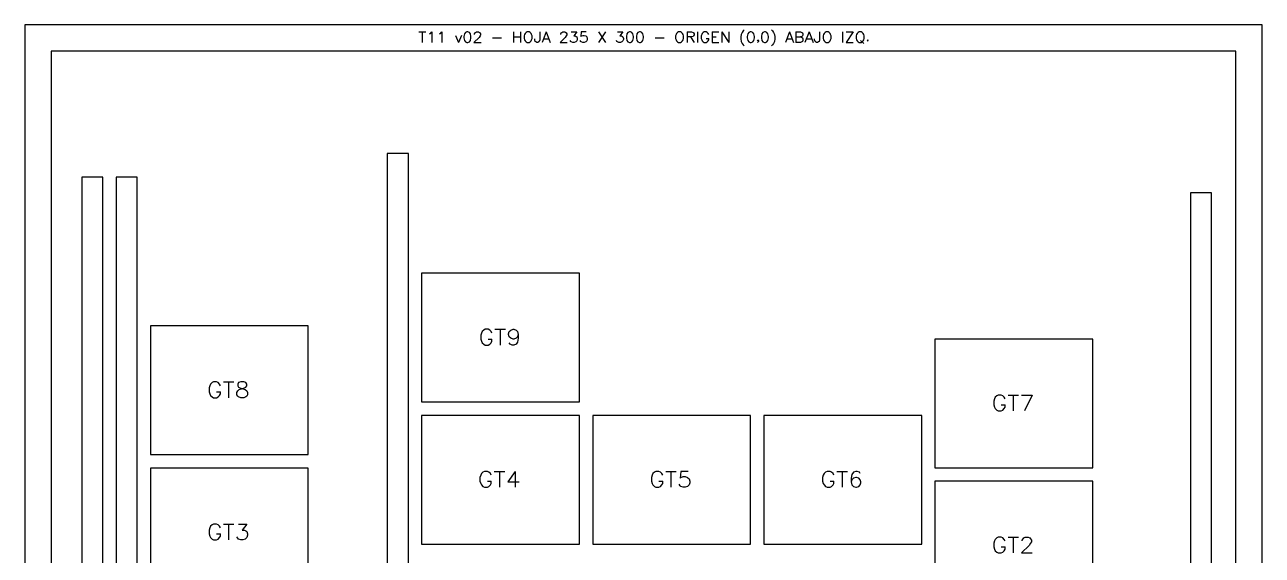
# Model space of a CAD drawing. Extents: x 0 to 235, y 0 to 300.
# Drawn here: x 0 to 235, y 199.2 to 300 of the extents above; entities that cross this region are included whole.
import ezdxf

# ---------------------------------------------------------------- set-up
doc = ezdxf.new("R2010")
doc.units = 0
for name, color, linetype in [('CORTE', 1, 'Continuous'), ('REFERENCIA', 8, 'Continuous'), ('ROTULO', 5, 'Continuous')]:
    doc.layers.add(name, color=color, linetype=linetype)

msp = doc.modelspace()

# ---------------------------------------------------------------- linework, layer by layer
at = {"layer": 'CORTE', "color": 1, "linetype": 'CONTINUOUS'}
for points in [[(72.85, 99.35), (72.85, 275.5459), (68.85, 275.5459), (68.85, 99.35)], [(14.85, 94.85), (14.85, 271.0459), (10.85, 271.0459), (10.85, 94.85)], [(21.35, 94.85), (21.35, 271.0459), (17.35, 271.0459), (17.35, 94.85)], [(225.35, 91.85), (225.35, 268.0459), (221.35, 268.0459), (221.35, 91.85)], [(105.35, 228.35), (105.35, 252.79), (75.35, 252.79), (75.35, 228.35)], [(53.85, 218.35), (53.85, 242.79), (23.85, 242.79), (23.85, 218.35)], [(202.85, 215.85), (202.85, 240.29), (172.85, 240.29), (172.85, 215.85)], [(105.35, 201.35), (105.35, 225.79), (75.35, 225.79), (75.35, 201.35)], [(137.85, 201.35), (137.85, 225.79), (107.85, 225.79), (107.85, 201.35)], [(170.35, 201.35), (170.35, 225.79), (140.35, 225.79), (140.35, 201.35)], [(53.85, 191.35), (53.85, 215.79), (23.85, 215.79), (23.85, 191.35)], [(202.85, 188.85), (202.85, 213.29), (172.85, 213.29), (172.85, 188.85)]]:
    msp.add_lwpolyline(points, close=True, dxfattribs=at)
at = {"layer": 'REFERENCIA', "color": 8, "linetype": 'CONTINUOUS'}
for p, q in [((74.8333, 298.6429), (76.1667, 298.6429)), ((75.5, 298.6429), (75.5, 296.6429)), ((92.8333, 298.6429), (92.8333, 296.6429)), ((94.1667, 298.6429), (94.1667, 296.6429)), ((99.0238, 298.6429), (98.2619, 296.6429)), ((99.0238, 298.6429), (99.7857, 296.6429)), ((108.9286, 298.6429), (110.2619, 296.6429)), ((110.2619, 298.6429), (108.9286, 296.6429)), ((125.7857, 298.6429), (125.7857, 296.6429)), ((127.7857, 298.6429), (127.7857, 296.6429)), ((130.5476, 298.6429), (130.5476, 296.6429)), ((130.5476, 298.6429), (131.7857, 298.6429)), ((132.3571, 298.6429), (132.3571, 296.6429)), ((132.3571, 298.6429), (133.6905, 296.6429)), ((133.6905, 298.6429), (133.6905, 296.6429)), ((145.2143, 298.6429), (144.4524, 296.6429)), ((145.2143, 298.6429), (145.9762, 296.6429)), ((146.4524, 298.6429), (146.4524, 296.6429)), ((148.9286, 298.6429), (148.1667, 296.6429)), ((148.9286, 298.6429), (149.6905, 296.6429)), ((155.3095, 298.6429), (155.3095, 296.6429)), ((157.3095, 298.6429), (155.9762, 296.6429)), ((155.9762, 298.6429), (157.3095, 298.6429)), ((81.7857, 297.9762), (82.3571, 296.6429)), ((82.9286, 297.9762), (82.3571, 296.6429)), ((88.8333, 297.5), (90.5476, 297.5)), ((92.8333, 297.6905), (94.1667, 297.6905)), ((98.5476, 297.3095), (99.5, 297.3095)), ((119.6905, 297.5), (121.4048, 297.5)), ((126.4524, 297.6905), (127.119, 296.6429)), ((129.4048, 297.4048), (129.881, 297.4048)), ((130.5476, 297.6905), (131.3095, 297.6905)), ((130.5476, 296.6429), (131.7857, 296.6429)), ((144.7381, 297.3095), (145.6905, 297.3095)), ((148.4524, 297.3095), (149.4048, 297.3095)), ((155.9762, 296.6429), (157.3095, 296.6429)), ((158.7381, 297.0238), (159.3095, 296.4524))]:
    msp.add_line(p, q, dxfattribs=at)
for points in [[(0, 0), (235, 0), (235, 300), (0, 300), (0, 0)], [(76.8333, 298.2619), (77.0238, 298.3571), (77.3095, 298.6429), (77.3095, 296.6429)], [(78.7381, 298.2619), (78.9286, 298.3571), (79.2143, 298.6429), (79.2143, 296.6429)], [(83.9762, 298.6429), (83.6905, 298.5476), (83.5, 298.2619), (83.4048, 297.7857), (83.4048, 297.5), (83.5, 297.0238), (83.6905, 296.7381), (83.9762, 296.6429), (84.1667, 296.6429), (84.4524, 296.7381), (84.6429, 297.0238), (84.7381, 297.5), (84.7381, 297.7857), (84.6429, 298.2619), (84.4524, 298.5476), (84.1667, 298.6429), (83.9762, 298.6429)], [(85.4048, 298.1667), (85.4048, 298.2619), (85.5, 298.4524), (85.5952, 298.5476), (85.7857, 298.6429), (86.1667, 298.6429), (86.3571, 298.5476), (86.4524, 298.4524), (86.5476, 298.2619), (86.5476, 298.0714), (86.4524, 297.881), (86.2619, 297.5952), (85.3095, 296.6429), (86.6429, 296.6429)], [(95.4048, 298.6429), (95.2143, 298.5476), (95.0238, 298.3571), (94.9286, 298.1667), (94.8333, 297.881), (94.8333, 297.4048), (94.9286, 297.119), (95.0238, 296.9286), (95.2143, 296.7381), (95.4048, 296.6429), (95.7857, 296.6429), (95.9762, 296.7381), (96.1667, 296.9286), (96.2619, 297.119), (96.3571, 297.4048), (96.3571, 297.881), (96.2619, 298.1667), (96.1667, 298.3571), (95.9762, 298.5476), (95.7857, 298.6429), (95.4048, 298.6429)], [(97.7857, 298.6429), (97.7857, 297.119), (97.6905, 296.8333), (97.5952, 296.7381), (97.4048, 296.6429), (97.2143, 296.6429), (97.0238, 296.7381), (96.9286, 296.8333), (96.8333, 297.119), (96.8333, 297.3095)], [(101.7857, 298.1667), (101.7857, 298.2619), (101.881, 298.4524), (101.9762, 298.5476), (102.1667, 298.6429), (102.5476, 298.6429), (102.7381, 298.5476), (102.8333, 298.4524), (102.9286, 298.2619), (102.9286, 298.0714), (102.8333, 297.881), (102.6429, 297.5952), (101.6905, 296.6429), (103.0238, 296.6429)], [(103.7857, 298.6429), (104.8333, 298.6429), (104.2619, 297.881), (104.5476, 297.881), (104.7381, 297.7857), (104.8333, 297.6905), (104.9286, 297.4048), (104.9286, 297.2143), (104.8333, 296.9286), (104.6429, 296.7381), (104.3571, 296.6429), (104.0714, 296.6429), (103.7857, 296.7381), (103.6905, 296.8333), (103.5952, 297.0238)], [(106.6429, 298.6429), (105.6905, 298.6429), (105.5952, 297.7857), (105.6905, 297.881), (105.9762, 297.9762), (106.2619, 297.9762), (106.5476, 297.881), (106.7381, 297.6905), (106.8333, 297.4048), (106.8333, 297.2143), (106.7381, 296.9286), (106.5476, 296.7381), (106.2619, 296.6429), (105.9762, 296.6429), (105.6905, 296.7381), (105.5952, 296.8333), (105.5, 297.0238)], [(112.5476, 298.6429), (113.5952, 298.6429), (113.0238, 297.881), (113.3095, 297.881), (113.5, 297.7857), (113.5952, 297.6905), (113.6905, 297.4048), (113.6905, 297.2143), (113.5952, 296.9286), (113.4048, 296.7381), (113.119, 296.6429), (112.8333, 296.6429), (112.5476, 296.7381), (112.4524, 296.8333), (112.3571, 297.0238)], [(114.8333, 298.6429), (114.5476, 298.5476), (114.3571, 298.2619), (114.2619, 297.7857), (114.2619, 297.5), (114.3571, 297.0238), (114.5476, 296.7381), (114.8333, 296.6429), (115.0238, 296.6429), (115.3095, 296.7381), (115.5, 297.0238), (115.5952, 297.5), (115.5952, 297.7857), (115.5, 298.2619), (115.3095, 298.5476), (115.0238, 298.6429), (114.8333, 298.6429)], [(116.7381, 298.6429), (116.4524, 298.5476), (116.2619, 298.2619), (116.1667, 297.7857), (116.1667, 297.5), (116.2619, 297.0238), (116.4524, 296.7381), (116.7381, 296.6429), (116.9286, 296.6429), (117.2143, 296.7381), (117.4048, 297.0238), (117.5, 297.5), (117.5, 297.7857), (117.4048, 298.2619), (117.2143, 298.5476), (116.9286, 298.6429), (116.7381, 298.6429)], [(124.1667, 298.6429), (123.9762, 298.5476), (123.7857, 298.3571), (123.6905, 298.1667), (123.5952, 297.881), (123.5952, 297.4048), (123.6905, 297.119), (123.7857, 296.9286), (123.9762, 296.7381), (124.1667, 296.6429), (124.5476, 296.6429), (124.7381, 296.7381), (124.9286, 296.9286), (125.0238, 297.119), (125.119, 297.4048), (125.119, 297.881), (125.0238, 298.1667), (124.9286, 298.3571), (124.7381, 298.5476), (124.5476, 298.6429), (124.1667, 298.6429)], [(125.7857, 298.6429), (126.6429, 298.6429), (126.9286, 298.5476), (127.0238, 298.4524), (127.119, 298.2619), (127.119, 298.0714), (127.0238, 297.881), (126.9286, 297.7857), (126.6429, 297.6905), (125.7857, 297.6905)], [(129.881, 298.1667), (129.7857, 298.3571), (129.5952, 298.5476), (129.4048, 298.6429), (129.0238, 298.6429), (128.8333, 298.5476), (128.6429, 298.3571), (128.5476, 298.1667), (128.4524, 297.881), (128.4524, 297.4048), (128.5476, 297.119), (128.6429, 296.9286), (128.8333, 296.7381), (129.0238, 296.6429), (129.4048, 296.6429), (129.5952, 296.7381), (129.7857, 296.9286), (129.881, 297.119), (129.881, 297.4048)], [(136.6429, 299.0238), (136.4524, 298.8333), (136.2619, 298.5476), (136.0714, 298.1667), (135.9762, 297.6905), (135.9762, 297.3095), (136.0714, 296.8333), (136.2619, 296.4524), (136.4524, 296.1667), (136.6429, 295.9762)], [(137.7857, 298.6429), (137.5, 298.5476), (137.3095, 298.2619), (137.2143, 297.7857), (137.2143, 297.5), (137.3095, 297.0238), (137.5, 296.7381), (137.7857, 296.6429), (137.9762, 296.6429), (138.2619, 296.7381), (138.4524, 297.0238), (138.5476, 297.5), (138.5476, 297.7857), (138.4524, 298.2619), (138.2619, 298.5476), (137.9762, 298.6429), (137.7857, 298.6429)], [(140.4524, 298.6429), (140.1667, 298.5476), (139.9762, 298.2619), (139.881, 297.7857), (139.881, 297.5), (139.9762, 297.0238), (140.1667, 296.7381), (140.4524, 296.6429), (140.6429, 296.6429), (140.9286, 296.7381), (141.119, 297.0238), (141.2143, 297.5), (141.2143, 297.7857), (141.119, 298.2619), (140.9286, 298.5476), (140.6429, 298.6429), (140.4524, 298.6429)], [(141.7857, 299.0238), (141.9762, 298.8333), (142.1667, 298.5476), (142.3571, 298.1667), (142.4524, 297.6905), (142.4524, 297.3095), (142.3571, 296.8333), (142.1667, 296.4524), (141.9762, 296.1667), (141.7857, 295.9762)], [(146.4524, 298.6429), (147.3095, 298.6429), (147.5952, 298.5476), (147.6905, 298.4524), (147.7857, 298.2619), (147.7857, 298.0714), (147.6905, 297.881), (147.5952, 297.7857), (147.3095, 297.6905)], [(150.9286, 298.6429), (150.9286, 297.119), (150.8333, 296.8333), (150.7381, 296.7381), (150.5476, 296.6429), (150.3571, 296.6429), (150.1667, 296.7381), (150.0714, 296.8333), (149.9762, 297.119), (149.9762, 297.3095)], [(152.1667, 298.6429), (151.9762, 298.5476), (151.7857, 298.3571), (151.6905, 298.1667), (151.5952, 297.881), (151.5952, 297.4048), (151.6905, 297.119), (151.7857, 296.9286), (151.9762, 296.7381), (152.1667, 296.6429), (152.5476, 296.6429), (152.7381, 296.7381), (152.9286, 296.9286), (153.0238, 297.119), (153.119, 297.4048), (153.119, 297.881), (153.0238, 298.1667), (152.9286, 298.3571), (152.7381, 298.5476), (152.5476, 298.6429), (152.1667, 298.6429)], [(158.4524, 298.6429), (158.2619, 298.5476), (158.0714, 298.3571), (157.9762, 298.1667), (157.881, 297.881), (157.881, 297.4048), (157.9762, 297.119), (158.0714, 296.9286), (158.2619, 296.7381), (158.4524, 296.6429), (158.8333, 296.6429), (159.0238, 296.7381), (159.2143, 296.9286), (159.3095, 297.119), (159.4048, 297.4048), (159.4048, 297.881), (159.3095, 298.1667), (159.2143, 298.3571), (159.0238, 298.5476), (158.8333, 298.6429), (158.4524, 298.6429)], [(139.3095, 297.0238), (139.2143, 296.9286), (139.119, 297.0238), (139.2143, 297.119), (139.3095, 297.0238), (139.3095, 296.8333), (139.119, 296.6429)], [(146.4524, 297.6905), (147.3095, 297.6905), (147.5952, 297.5952), (147.6905, 297.5), (147.7857, 297.3095), (147.7857, 297.0238), (147.6905, 296.8333), (147.5952, 296.7381), (147.3095, 296.6429), (146.4524, 296.6429)], [(160.0714, 297.119), (159.9762, 297.0238), (160.0714, 296.9286), (160.1667, 297.0238), (160.0714, 297.119)], [(5, 5), (230, 5), (230, 295), (5, 295), (5, 5)]]:
    msp.add_lwpolyline(points, dxfattribs=at)
at = {"layer": 'ROTULO', "color": 5, "linetype": 'CONTINUOUS'}
for p, q in [((89.2929, 242.15), (91.2929, 242.15)), ((90.2929, 242.15), (90.2929, 239.15)), ((88.0071, 240.2929), (88.7214, 240.2929)), ((37.7214, 232.15), (39.7214, 232.15)), ((38.7214, 232.15), (38.7214, 229.15)), ((36.4357, 230.2929), (37.15, 230.2929)), ((186.7214, 229.65), (188.7214, 229.65)), ((187.7214, 229.65), (187.7214, 226.65)), ((189.2929, 229.65), (191.2929, 229.65)), ((191.2929, 229.65), (189.8643, 226.65)), ((185.4357, 227.7929), (186.15, 227.7929)), ((89.15, 215.15), (91.15, 215.15)), ((90.15, 215.15), (90.15, 212.15)), ((93.15, 215.15), (93.15, 212.15)), ((121.7214, 215.15), (123.7214, 215.15)), ((122.7214, 215.15), (122.7214, 212.15)), ((154.2214, 215.15), (156.2214, 215.15)), ((155.2214, 215.15), (155.2214, 212.15)), ((87.8643, 213.2929), (88.5786, 213.2929)), ((120.4357, 213.2929), (121.15, 213.2929)), ((152.9357, 213.2929), (153.65, 213.2929)), ((37.7214, 205.15), (39.7214, 205.15)), ((38.7214, 205.15), (38.7214, 202.15)), ((36.4357, 203.2929), (37.15, 203.2929)), ((186.7214, 202.65), (188.7214, 202.65)), ((187.7214, 202.65), (187.7214, 199.65)), ((185.4357, 200.7929), (186.15, 200.7929))]:
    msp.add_line(p, q, dxfattribs=at)
for points in [[(88.7214, 241.4357), (88.5786, 241.7214), (88.2929, 242.0071), (88.0071, 242.15), (87.4357, 242.15), (87.15, 242.0071), (86.8643, 241.7214), (86.7214, 241.4357), (86.5786, 241.0071), (86.5786, 240.2929), (86.7214, 239.8643), (86.8643, 239.5786), (87.15, 239.2929), (87.4357, 239.15), (88.0071, 239.15), (88.2929, 239.2929), (88.5786, 239.5786), (88.7214, 239.8643), (88.7214, 240.2929)], [(93.7214, 241.15), (93.5786, 240.7214), (93.2929, 240.4357), (92.8643, 240.2929), (92.7214, 240.2929), (92.2929, 240.4357), (92.0071, 240.7214), (91.8643, 241.15), (91.8643, 241.2929), (92.0071, 241.7214), (92.2929, 242.0071), (92.7214, 242.15), (92.8643, 242.15), (93.2929, 242.0071), (93.5786, 241.7214), (93.7214, 241.15), (93.7214, 240.4357), (93.5786, 239.7214), (93.2929, 239.2929), (92.8643, 239.15), (92.5786, 239.15), (92.15, 239.2929), (92.0071, 239.5786)], [(37.15, 231.4357), (37.0071, 231.7214), (36.7214, 232.0071), (36.4357, 232.15), (35.8643, 232.15), (35.5786, 232.0071), (35.2929, 231.7214), (35.15, 231.4357), (35.0071, 231.0071), (35.0071, 230.2929), (35.15, 229.8643), (35.2929, 229.5786), (35.5786, 229.2929), (35.8643, 229.15), (36.4357, 229.15), (36.7214, 229.2929), (37.0071, 229.5786), (37.15, 229.8643), (37.15, 230.2929)], [(41.0071, 232.15), (40.5786, 232.0071), (40.4357, 231.7214), (40.4357, 231.4357), (40.5786, 231.15), (40.8643, 231.0071), (41.4357, 230.8643), (41.8643, 230.7214), (42.15, 230.4357), (42.2929, 230.15), (42.2929, 229.7214), (42.15, 229.4357), (42.0071, 229.2929), (41.5786, 229.15), (41.0071, 229.15), (40.5786, 229.2929), (40.4357, 229.4357), (40.2929, 229.7214), (40.2929, 230.15), (40.4357, 230.4357), (40.7214, 230.7214), (41.15, 230.8643), (41.7214, 231.0071), (42.0071, 231.15), (42.15, 231.4357), (42.15, 231.7214), (42.0071, 232.0071), (41.5786, 232.15), (41.0071, 232.15)], [(186.15, 228.9357), (186.0071, 229.2214), (185.7214, 229.5071), (185.4357, 229.65), (184.8643, 229.65), (184.5786, 229.5071), (184.2929, 229.2214), (184.15, 228.9357), (184.0071, 228.5071), (184.0071, 227.7929), (184.15, 227.3643), (184.2929, 227.0786), (184.5786, 226.7929), (184.8643, 226.65), (185.4357, 226.65), (185.7214, 226.7929), (186.0071, 227.0786), (186.15, 227.3643), (186.15, 227.7929)], [(88.5786, 214.4357), (88.4357, 214.7214), (88.15, 215.0071), (87.8643, 215.15), (87.2929, 215.15), (87.0071, 215.0071), (86.7214, 214.7214), (86.5786, 214.4357), (86.4357, 214.0071), (86.4357, 213.2929), (86.5786, 212.8643), (86.7214, 212.5786), (87.0071, 212.2929), (87.2929, 212.15), (87.8643, 212.15), (88.15, 212.2929), (88.4357, 212.5786), (88.5786, 212.8643), (88.5786, 213.2929)], [(93.15, 215.15), (91.7214, 213.15), (93.8643, 213.15)], [(121.15, 214.4357), (121.0071, 214.7214), (120.7214, 215.0071), (120.4357, 215.15), (119.8643, 215.15), (119.5786, 215.0071), (119.2929, 214.7214), (119.15, 214.4357), (119.0071, 214.0071), (119.0071, 213.2929), (119.15, 212.8643), (119.2929, 212.5786), (119.5786, 212.2929), (119.8643, 212.15), (120.4357, 212.15), (120.7214, 212.2929), (121.0071, 212.5786), (121.15, 212.8643), (121.15, 213.2929)], [(126.0071, 215.15), (124.5786, 215.15), (124.4357, 213.8643), (124.5786, 214.0071), (125.0071, 214.15), (125.4357, 214.15), (125.8643, 214.0071), (126.15, 213.7214), (126.2929, 213.2929), (126.2929, 213.0071), (126.15, 212.5786), (125.8643, 212.2929), (125.4357, 212.15), (125.0071, 212.15), (124.5786, 212.2929), (124.4357, 212.4357), (124.2929, 212.7214)], [(153.65, 214.4357), (153.5071, 214.7214), (153.2214, 215.0071), (152.9357, 215.15), (152.3643, 215.15), (152.0786, 215.0071), (151.7929, 214.7214), (151.65, 214.4357), (151.5071, 214.0071), (151.5071, 213.2929), (151.65, 212.8643), (151.7929, 212.5786), (152.0786, 212.2929), (152.3643, 212.15), (152.9357, 212.15), (153.2214, 212.2929), (153.5071, 212.5786), (153.65, 212.8643), (153.65, 213.2929)], [(158.65, 214.7214), (158.5071, 215.0071), (158.0786, 215.15), (157.7929, 215.15), (157.3643, 215.0071), (157.0786, 214.5786), (156.9357, 213.8643), (156.9357, 213.15), (157.0786, 212.5786), (157.3643, 212.2929), (157.7929, 212.15), (157.9357, 212.15), (158.3643, 212.2929), (158.65, 212.5786), (158.7929, 213.0071), (158.7929, 213.15), (158.65, 213.5786), (158.3643, 213.8643), (157.9357, 214.0071), (157.7929, 214.0071), (157.3643, 213.8643), (157.0786, 213.5786), (156.9357, 213.15)], [(37.15, 204.4357), (37.0071, 204.7214), (36.7214, 205.0071), (36.4357, 205.15), (35.8643, 205.15), (35.5786, 205.0071), (35.2929, 204.7214), (35.15, 204.4357), (35.0071, 204.0071), (35.0071, 203.2929), (35.15, 202.8643), (35.2929, 202.5786), (35.5786, 202.2929), (35.8643, 202.15), (36.4357, 202.15), (36.7214, 202.2929), (37.0071, 202.5786), (37.15, 202.8643), (37.15, 203.2929)], [(40.5786, 205.15), (42.15, 205.15), (41.2929, 204.0071), (41.7214, 204.0071), (42.0071, 203.8643), (42.15, 203.7214), (42.2929, 203.2929), (42.2929, 203.0071), (42.15, 202.5786), (41.8643, 202.2929), (41.4357, 202.15), (41.0071, 202.15), (40.5786, 202.2929), (40.4357, 202.4357), (40.2929, 202.7214)], [(186.15, 201.9357), (186.0071, 202.2214), (185.7214, 202.5071), (185.4357, 202.65), (184.8643, 202.65), (184.5786, 202.5071), (184.2929, 202.2214), (184.15, 201.9357), (184.0071, 201.5071), (184.0071, 200.7929), (184.15, 200.3643), (184.2929, 200.0786), (184.5786, 199.7929), (184.8643, 199.65), (185.4357, 199.65), (185.7214, 199.7929), (186.0071, 200.0786), (186.15, 200.3643), (186.15, 200.7929)], [(189.4357, 201.9357), (189.4357, 202.0786), (189.5786, 202.3643), (189.7214, 202.5071), (190.0071, 202.65), (190.5786, 202.65), (190.8643, 202.5071), (191.0071, 202.3643), (191.15, 202.0786), (191.15, 201.7929), (191.0071, 201.5071), (190.7214, 201.0786), (189.2929, 199.65), (191.2929, 199.65)]]:
    msp.add_lwpolyline(points, dxfattribs=at)

doc.saveas('drawing.dxf')
